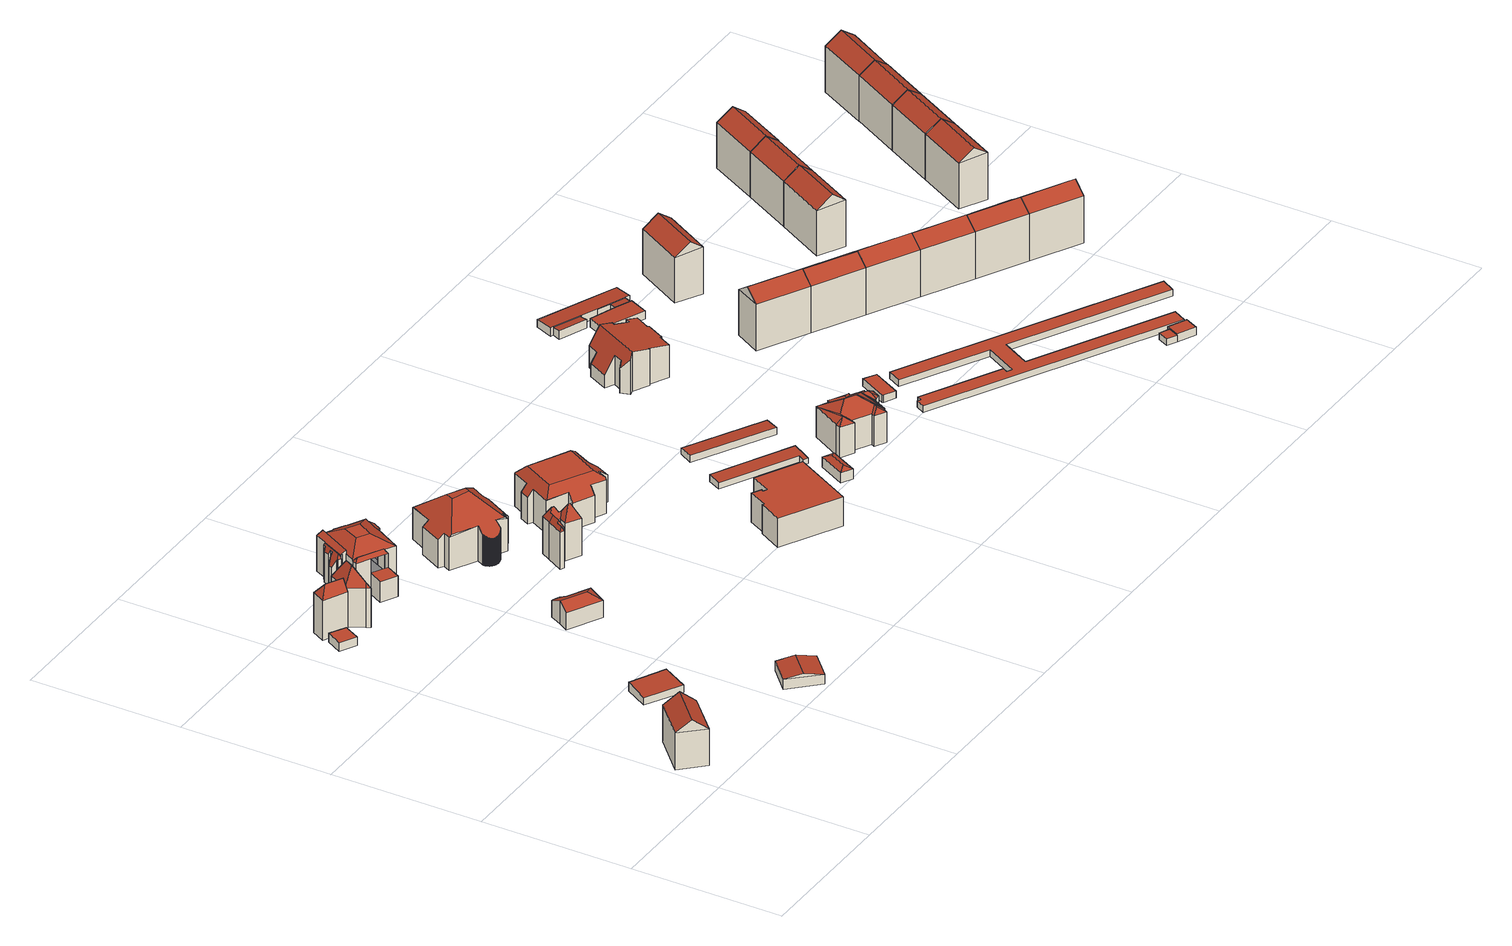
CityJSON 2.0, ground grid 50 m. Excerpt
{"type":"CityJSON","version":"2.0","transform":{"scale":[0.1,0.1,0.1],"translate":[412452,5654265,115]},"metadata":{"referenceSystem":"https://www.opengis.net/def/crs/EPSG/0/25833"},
"CityObjects":{
"building1":{"type":"Building","attributes":{"Dachtyp_tdc":"tdcGableRoof","Gemeindeschluessel":14612000,"Dachneigung":36.95,"QualitaetDacherkennung":78,"Geometrietyp2DReferenz":"3000","measuredHeight":16.24,"function":"31001_9998","roofType":"3100"},"geometry":[{"type":"Solid","lod":"2","boundaries":[[[[0,1,2,3]],[[1,4,5,2]],[[4,6,7,5]],[[6,0,3,7]],[[4,1,8]],[[0,6,9]],[[1,0,9,8]],[[6,4,8,9]],[[3,2,5,7]]]],"semantics":{"surfaces":[{"type":"WallSurface"},{"type":"RoofSurface"},{"type":"GroundSurface"}],"values":[[0,0,0,0,0,0,1,1,2]]}}]},
"building2":{"type":"Building","attributes":{"Dachtyp_tdc":"tdcPolyFlatRoof","Gemeindeschluessel":14612000,"Dachneigung":3.93,"QualitaetDacherkennung":49,"Geometrietyp2DReferenz":"3000","measuredHeight":3.06,"function":"31001_9998","roofType":"2100"},"geometry":[{"type":"Solid","lod":"2","boundaries":[[[[10,11,12,13]],[[11,14,15,12]],[[14,16,17,15]],[[16,10,13,17]],[[16,14,11,10]],[[13,12,15,17]]]],"semantics":{"surfaces":[{"type":"WallSurface"},{"type":"RoofSurface"},{"type":"GroundSurface"}],"values":[[0,0,0,0,1,2]]}}]},
"building3":{"type":"Building","attributes":{"Dachtyp_tdc":"tdcPolyFlatRoof","Gemeindeschluessel":14612000,"Dachneigung":0,"QualitaetDacherkennung":69,"Geometrietyp2DReferenz":"3000","measuredHeight":3.01,"function":"31001_9998","roofType":"1000"},"geometry":[{"type":"Solid","lod":"2","boundaries":[[[[18,19,20,21]],[[19,22,23,20]],[[22,24,25,23]],[[24,18,21,25]],[[24,22,19,18]],[[21,20,23,25]]]],"semantics":{"surfaces":[{"type":"WallSurface"},{"type":"RoofSurface"},{"type":"GroundSurface"}],"values":[[0,0,0,0,1,2]]}}]},
"building4":{"type":"Building","attributes":{"Dachtyp_tdc":"tdcFreeFormRoof","Gemeindeschluessel":14612000,"Dachneigung":54.05,"QualitaetDacherkennung":2,"Geometrietyp2DReferenz":"3000","measuredHeight":16.96,"function":"31001_9998","roofType":"5000"},"geometry":[{"type":"Solid","lod":"2","boundaries":[[[[26,27,28,29]],[[27,30,31,28]],[[30,32,33,31]],[[32,26,29,33]],[[34,32,30]],[[35,34,30,27]],[[35,27,26]],[[34,35,26,32]],[[29,28,31,33]]]],"semantics":{"surfaces":[{"type":"WallSurface"},{"type":"RoofSurface"},{"type":"GroundSurface"}],"values":[[0,0,0,0,0,1,1,1,2]]}}]},
"building5":{"type":"Building","attributes":{"Dachtyp_tdc":"tdcFreeFormRoof","Gemeindeschluessel":14612000,"Dachneigung":11.06,"QualitaetDacherkennung":88,"Geometrietyp2DReferenz":"3000","measuredHeight":4.46,"function":"31001_9998","roofType":"5000"},"geometry":[{"type":"Solid","lod":"2","boundaries":[[[[36,37,38,39]],[[37,40,41,38]],[[40,42,43,41]],[[42,44,45,43]],[[44,36,39,45]],[[37,36,46,47]],[[47,46,44,42,40]],[[40,37,47]],[[36,44,46]],[[39,38,41,43,45]]]],"semantics":{"surfaces":[{"type":"WallSurface"},{"type":"RoofSurface"},{"type":"GroundSurface"}],"values":[[0,0,0,0,0,1,1,0,0,2]]}}]},
"building6":{"type":"Building","attributes":{"Dachtyp_tdc":"tdcFreeFormRoof","Gemeindeschluessel":14612000,"Dachneigung":62.4,"QualitaetDacherkennung":3,"Geometrietyp2DReferenz":"3000","measuredHeight":19.2,"function":"31001_9998","roofType":"5000"},"geometry":[{"type":"Solid","lod":"2","boundaries":[[[[48,49,50,51]],[[49,52,53,50]],[[52,54,55,53]],[[54,56,57,55]],[[56,48,51,57]],[[58,56,54]],[[59,60,58,54,52]],[[59,52,49]],[[60,59,49,48]],[[58,60,48,56]],[[51,50,53,55,57]]]],"semantics":{"surfaces":[{"type":"WallSurface"},{"type":"RoofSurface"},{"type":"GroundSurface"}],"values":[[0,0,0,0,0,1,1,1,1,1,2]]}}]},
"building7":{"type":"Building","attributes":{"Dachtyp_tdc":"tdcHipAndGableRoof","Gemeindeschluessel":14612000,"Dachneigung":26.22,"QualitaetDacherkennung":34,"Geometrietyp2DReferenz":"3000","measuredHeight":7.94,"function":"31001_9998","roofType":"5000"},"geometry":[{"type":"Solid","lod":"2","boundaries":[[[[61,62,63,64]],[[62,65,66,63]],[[65,67,68,66]],[[67,69,70,68]],[[69,71,72,70]],[[71,73,74,72]],[[73,75,76,74]],[[75,77,78,76]],[[77,61,64,78]],[[73,71,79]],[[71,69,67,65,62,61,77,79]],[[77,75,73,79]],[[64,63,66,68,70,72,74,76,78]]]],"semantics":{"surfaces":[{"type":"WallSurface"},{"type":"RoofSurface"},{"type":"GroundSurface"}],"values":[[0,0,0,0,0,0,0,0,0,1,1,1,2]]}}]},
"building8":{"type":"Building","attributes":{"Gemeindeschluessel":14612000,"Geometrietyp2DReferenz":"3000","function":"31001_9998","roofType":"9999"},"children":["building8-1","building8-2","building8-3","building8-4","building8-5","building8-6"]},
"building8-1":{"type":"BuildingPart","attributes":{"Dachtyp_tdc":"tdcPolyFlatRoof","Dachneigung":0,"QualitaetDacherkennung":60,"Geometrietyp2DReferenz":"3000","measuredHeight":7.08,"roofType":"1000"},"parents":["building8"],"geometry":[{"type":"MultiSurface","lod":"2","boundaries":[[[80,81,82,83]],[[81,84,85,82]],[[84,86,87,85]],[[86,84,81,80]],[[83,82,85,87]]],"semantics":{"surfaces":[{"type":"WallSurface"},{"type":"RoofSurface"},{"type":"GroundSurface"}],"values":[0,0,0,1,2]}}]},
"building8-2":{"type":"BuildingPart","attributes":{"Dachtyp_tdc":"tdcPolyFlatRoof","Dachneigung":25.94,"QualitaetDacherkennung":70,"Geometrietyp2DReferenz":"3000","measuredHeight":12.09,"roofType":"2100"},"parents":["building8"],"geometry":[{"type":"MultiSurface","lod":"2","boundaries":[[[88,89,90,91]],[[88,92,93,89]],[[92,94,95,93]],[[96,94,92,88,91]],[[90,89,93,95,97]]],"semantics":{"surfaces":[{"type":"WallSurface"},{"type":"RoofSurface"},{"type":"GroundSurface"}],"values":[0,0,0,1,2]}}]},
"building8-3":{"type":"BuildingPart","attributes":{"Dachtyp_tdc":"tdcCutTentRoof","Dachneigung":29.13,"QualitaetDacherkennung":69,"Geometrietyp2DReferenz":"3000","measuredHeight":15.07,"roofType":"9999"},"parents":["building8"],"geometry":[{"type":"MultiSurface","lod":"2","boundaries":[[[98,99,100,101]],[[99,102,103,100]],[[102,104,105,103]],[[104,106,107,105]],[[106,108,109,107]],[[108,91,90,109]],[[94,110,111,95]],[[110,112,113,114,111]],[[115,116,117,118,119]],[[108,106,104,102,99,98,120,121]],[[110,94,96,91,108,121,122]],[[115,112,110,122,123]],[[98,116,115,123,120]],[[123,122,121,120]],[[100,103,105,107,109,90,97,95,111,114,118,117,101]]],"semantics":{"surfaces":[{"type":"WallSurface"},{"type":"RoofSurface"},{"type":"GroundSurface"}],"values":[0,0,0,0,0,0,0,0,0,1,1,1,1,1,2]}}]},
"building8-4":{"type":"BuildingPart","attributes":{"Dachtyp_tdc":"tdcFreeFormRoof","Dachneigung":53.59,"QualitaetDacherkennung":25,"Geometrietyp2DReferenz":"3000","measuredHeight":13.11,"roofType":"5000"},"parents":["building8"],"geometry":[{"type":"MultiSurface","lod":"2","boundaries":[[[124,125,126,87,86]],[[125,119,118,126]],[[113,127,80,83,114]],[[128,119,125]],[[129,128,125,124,127]],[[129,127,113]],[[128,129,113,119]],[[83,87,126,118,114]]],"semantics":{"surfaces":[{"type":"WallSurface"},{"type":"RoofSurface"},{"type":"GroundSurface"}],"values":[0,0,0,1,1,1,1,2]}}]},
"building8-5":{"type":"BuildingPart","attributes":{"Dachtyp_tdc":"tdcFreeFormRoof","Dachneigung":65.34,"QualitaetDacherkennung":44,"Geometrietyp2DReferenz":"3000","measuredHeight":12.61,"roofType":"5000"},"parents":["building8"],"geometry":[{"type":"MultiSurface","lod":"2","boundaries":[[[130,131,132,133]],[[131,134,135,132]],[[134,136,137,135]],[[136,138,139,137]],[[138,140,139]],[[140,141,142,139]],[[141,143,144,142]],[[143,145,146,144]],[[145,147,146]],[[147,148,149,146]],[[148,150,151,149]],[[152,153,154,155]],[[153,156,157,154]],[[156,158,159,157]],[[158,160,161,159]],[[160,130,133,161]],[[156,153,152,162,163]],[[162,150,164,163]],[[150,148,164]],[[148,147,145,143,141,140,138,136,134,131,130,160,158,156,163,164]],[[133,132,135,137,139,142,144,146,149,151,165,155,154,157,159,161]]],"semantics":{"surfaces":[{"type":"WallSurface"},{"type":"RoofSurface"},{"type":"GroundSurface"}],"values":[0,0,0,0,0,0,0,0,0,0,0,0,0,0,0,0,1,1,1,1,2]}}]},
"building8-6":{"type":"BuildingPart","attributes":{"Dachtyp_tdc":"tdcPolyFlatRoof","Dachneigung":28.93,"QualitaetDacherkennung":56,"Geometrietyp2DReferenz":"3000","measuredHeight":13.21,"roofType":"2100"},"parents":["building8"],"geometry":[{"type":"MultiSurface","lod":"2","boundaries":[[[166,167,101,168]],[[167,98,101]],[[169,170,171,117,116]],[[170,172,173,171]],[[172,174,152,155,173]],[[175,166,168,151,150]],[[175,176,174,172,170,169,167,166]],[[168,101,117,171,173,155,165,151]]],"semantics":{"surfaces":[{"type":"WallSurface"},{"type":"RoofSurface"},{"type":"GroundSurface"}],"values":[0,0,0,0,0,0,1,2]}}]},
"building9":{"type":"Building","attributes":{"Dachtyp_tdc":"tdcFreeFormRoof","Gemeindeschluessel":14612000,"Dachneigung":40.48,"QualitaetDacherkennung":32,"Geometrietyp2DReferenz":"3000","measuredHeight":17.69,"function":"31001_9998","roofType":"5000"},"geometry":[{"type":"Solid","lod":"2","boundaries":[[[[177,178,179,180]],[[178,181,182,179]],[[181,183,184,182]],[[183,185,186,184]],[[185,187,188,186]],[[187,189,190,188]],[[189,191,192,190]],[[191,193,194,192]],[[193,195,196,194]],[[195,197,198,196]],[[197,199,200,198]],[[199,201,202,200]],[[201,203,204,202]],[[203,205,206,204]],[[205,207,208,206]],[[207,209,210,208]],[[209,211,212,210]],[[211,213,214,212]],[[213,215,216,214]],[[215,217,218,216]],[[217,219,220,218]],[[219,221,222,220]],[[221,223,224,222]],[[223,225,226,224]],[[225,227,228,226]],[[227,229,230,228]],[[229,231,232,230]],[[231,233,234,232]],[[233,235,236,234]],[[235,237,238,236]],[[237,239,240,238]],[[239,241,242,240]],[[241,243,244,242]],[[243,245,246,244]],[[245,247,248,246]],[[247,249,250,248]],[[249,251,252,250]],[[251,253,254,252]],[[253,255,256,254]],[[255,257,258,256]],[[257,259,260,258]],[[259,261,262,260]],[[261,263,264,262]],[[263,265,266,264]],[[265,267,268,266]],[[267,269,270,268]],[[269,271,272,270]],[[271,273,274,272]],[[275,276,277,278]],[[279,280,281,282]],[[280,283,284,281]],[[283,275,278,284]],[[276,285,286,277]],[[285,287,288,286]],[[287,289,290,288]],[[289,291,292,290]],[[291,177,180,292]],[[275,293,294,295,296,289,287,285,276]],[[213,211,209,207,205,203,201,199,197,195,193,191,189,187,185,183,181,178,177,291,296,295,297,298,247,245,243,241,239,237,235,233,231,229,227,225,223,221,219,217,215]],[[297,299,300,257,255,253,251,249,298]],[[293,283,280,279,273,271,269,267,265,263,261,259,300,299,294]],[[295,294,299,297]],[[259,257,300]],[[249,247,298]],[[275,283,293]],[[291,289,296]],[[273,279,282,274]],[[180,179,182,184,186,188,190,192,194,196,198,200,202,204,206,208,210,212,214,216,218,220,222,224,226,228,230,232,234,236,238,240,242,244,246,248,250,252,254,256,258,260,262,264,266,268,270,272,274,282,281,284,278,277,286,288,290,292]]]],"semantics":{"surfaces":[{"type":"WallSurface"},{"type":"RoofSurface"},{"type":"GroundSurface"}],"values":[[0,0,0,0,0,0,0,0,0,0,0,0,0,0,0,0,0,0,0,0,0,0,0,0,0,0,0,0,0,0,0,0,0,0,0,0,0,0,0,0,0,0,0,0,0,0,0,0,0,0,0,0,0,0,0,0,0,1,1,1,1,1,0,0,0,0,0,2]]}}]},
"building10":{"type":"Building","attributes":{"Dachtyp_tdc":"tdcFreeFormRoof","Gemeindeschluessel":14612000,"Dachneigung":62.01,"QualitaetDacherkennung":3,"Geometrietyp2DReferenz":"3000","measuredHeight":17.17,"function":"31001_9998","roofType":"5000"},"geometry":[{"type":"Solid","lod":"2","boundaries":[[[[301,302,303,304]],[[302,305,306,303]],[[305,307,308,306]],[[307,309,310,308]],[[309,311,312,310]],[[311,313,314,312]],[[313,315,316,314]],[[315,317,318,316]],[[317,319,320,318]],[[319,321,322,320]],[[321,323,324,322]],[[323,325,326,324]],[[325,301,304,326]],[[327,328,325,323]],[[329,330,327,323,321]],[[331,332,333,329,321,319]],[[331,319,317]],[[332,331,317,315]],[[333,332,315,313]],[[330,329,333,313,311]],[[334,335,328,327,330,311,309]],[[336,334,309,307]],[[337,336,307,305]],[[337,305,302]],[[335,334,336,337,302,301]],[[328,335,301,325]],[[304,303,306,308,310,312,314,316,318,320,322,324,326]]]],"semantics":{"surfaces":[{"type":"WallSurface"},{"type":"RoofSurface"},{"type":"GroundSurface"}],"values":[[0,0,0,0,0,0,0,0,0,0,0,0,0,1,1,1,1,1,1,1,1,1,1,1,1,1,2]]}}]},
"building11":{"type":"Building","attributes":{"Dachtyp_tdc":"tdcFreeFormRoof","Gemeindeschluessel":14612000,"Dachneigung":0.115,"QualitaetDacherkennung":57,"Geometrietyp2DReferenz":"3000","measuredHeight":14.3,"function":"31001_9998","roofType":"5000"},"geometry":[{"type":"Solid","lod":"2","boundaries":[[[[338,339,340,341]],[[339,342,343,340]],[[342,344,345,343]],[[344,346,347,345]],[[346,348,349,347]],[[348,350,351,349]],[[350,352,353,351]],[[352,354,355,353]],[[354,356,357,355]],[[356,358,359,357]],[[358,360,361,359]],[[360,362,363,361]],[[362,364,365,363]],[[364,366,367,365]],[[366,368,369,367]],[[368,370,371,369]],[[370,372,373,371]],[[372,374,375,373]],[[374,376,377,375]],[[376,378,379,377]],[[378,380,381,379]],[[380,382,383,381]],[[382,384,385,383]],[[384,386,387,385]],[[386,388,389,387]],[[388,338,341,389]],[[368,366,364,390,391,392,393,378,376,374,372,370]],[[388,386,384,382,380,393,392,394,395]],[[396,397,348,346,344,342,339,338,395,394]],[[391,390,362,360,358,356,354,352,350,397,396]],[[392,391,396,394]],[[350,348,397]],[[364,362,390]],[[338,388,395]],[[380,378,393]],[[341,340,343,345,347,349,351,353,355,357,359,361,363,365,367,369,371,373,375,377,379,381,383,385,387,389]]]],"semantics":{"surfaces":[{"type":"WallSurface"},{"type":"RoofSurface"},{"type":"GroundSurface"}],"values":[[0,0,0,0,0,0,0,0,0,0,0,0,0,0,0,0,0,0,0,0,0,0,0,0,0,0,1,1,1,1,1,0,0,0,0,2]]}}]},
"building12":{"type":"Building","attributes":{"Dachtyp_tdc":"tdcPolyFlatRoof","Gemeindeschluessel":14612000,"Dachneigung":0,"QualitaetDacherkennung":59,"Geometrietyp2DReferenz":"3000","measuredHeight":9.91,"function":"31001_9998","roofType":"1000"},"geometry":[{"type":"Solid","lod":"2","boundaries":[[[[398,399,400,401]],[[399,402,403,400]],[[402,404,405,403]],[[404,406,407,405]],[[406,408,409,407]],[[408,410,411,409]],[[410,412,413,411]],[[412,414,415,413]],[[414,416,417,415]],[[416,418,419,417]],[[418,420,421,419]],[[420,398,401,421]],[[420,418,416,414,412,410,408,406,404,402,399,398]],[[401,400,403,405,407,409,411,413,415,417,419,421]]]],"semantics":{"surfaces":[{"type":"WallSurface"},{"type":"RoofSurface"},{"type":"GroundSurface"}],"values":[[0,0,0,0,0,0,0,0,0,0,0,0,1,2]]}}]},
"building13":{"type":"Building","attributes":{"Dachtyp_tdc":"tdcPolyFlatRoof","Gemeindeschluessel":14612000,"Dachneigung":3.86,"QualitaetDacherkennung":79,"Geometrietyp2DReferenz":"3000","measuredHeight":2.36,"function":"31001_2463","roofType":"2100"},"geometry":[{"type":"Solid","lod":"2","boundaries":[[[[422,423,424,425]],[[423,426,427,424]],[[428,429,430,431]],[[429,432,433,430]],[[432,434,435,433]],[[434,422,425,435]],[[434,432,429,428,426,423,422]],[[425,424,427,431,430,433,435]],[[426,428,431,427]]]],"semantics":{"surfaces":[{"type":"WallSurface"},{"type":"RoofSurface"},{"type":"GroundSurface"}],"values":[[0,0,0,0,0,0,1,2,0]]}}]},
"building14":{"type":"Building","attributes":{"Dachtyp_tdc":"tdcFreeFormRoof","Gemeindeschluessel":14612000,"Dachneigung":23.79,"QualitaetDacherkennung":78,"Geometrietyp2DReferenz":"3000","measuredHeight":4.31,"function":"31001_9998","roofType":"5000"},"geometry":[{"type":"Solid","lod":"2","boundaries":[[[[436,437,438,439]],[[437,440,441,438]],[[440,442,443,441]],[[442,436,439,443]],[[444,445,442,440]],[[444,440,437]],[[445,444,437,436]],[[445,436,442]],[[439,438,441,443]]]],"semantics":{"surfaces":[{"type":"WallSurface"},{"type":"RoofSurface"},{"type":"GroundSurface"}],"values":[[0,0,0,0,1,1,1,1,2]]}}]},
"building15":{"type":"Building","attributes":{"Dachtyp_tdc":"tdcPolyFlatRoof","Gemeindeschluessel":14612000,"Dachneigung":3.32,"QualitaetDacherkennung":64,"Geometrietyp2DReferenz":"3000","measuredHeight":2.39,"function":"31001_2463","roofType":"2100"},"geometry":[{"type":"Solid","lod":"2","boundaries":[[[[446,447,448,449]],[[447,450,451,448]],[[450,452,453,451]],[[452,446,449,453]],[[452,450,447,446]],[[449,448,451,453]]]],"semantics":{"surfaces":[{"type":"WallSurface"},{"type":"RoofSurface"},{"type":"GroundSurface"}],"values":[[0,0,0,0,1,2]]}}]},
"building16":{"type":"Building","attributes":{"Dachtyp_tdc":"tdcFreeFormRoof","Gemeindeschluessel":14612000,"Dachneigung":33.02,"QualitaetDacherkennung":48,"Geometrietyp2DReferenz":"3000","measuredHeight":14.14,"function":"31001_9998","roofType":"5000"},"geometry":[{"type":"Solid","lod":"2","boundaries":[[[[454,455,456,457]],[[455,458,459,456]],[[458,460,461,459]],[[460,462,463,461]],[[462,464,465,463]],[[464,466,467,465]],[[466,468,469,467]],[[468,470,471,469]],[[470,472,473,471]],[[472,474,475,473]],[[474,476,477,475]],[[476,478,479,477]],[[478,480,481,479]],[[480,482,483,481]],[[482,484,485,483]],[[484,486,487,485]],[[486,488,489,487]],[[488,490,491,489]],[[490,492,493,491]],[[492,494,495,493]],[[494,496,497,495]],[[496,498,499,497]],[[498,500,501,499]],[[500,502,503,501]],[[502,504,505,503]],[[504,454,457,505]],[[506,507,508,509,502,500]],[[510,511,512,506,500,498]],[[498,513,510]],[[498,514,513]],[[496,514,498]],[[514,496,494]],[[514,494,492]],[[513,514,492,490]],[[515,511,510,513,490,488]],[[516,515,488,486]],[[516,486,484]],[[512,511,515,516,484,482]],[[517,507,506,512,482,480]],[[518,474,472]],[[518,476,474]],[[518,478,476]],[[518,480,478]],[[480,518,517]],[[519,520,521,518,472,470]],[[519,470,468]],[[522,520,519,468,466]],[[522,466,464]],[[521,520,522,464,462]],[[518,521,462,460]],[[508,507,517,518,460,458]],[[523,509,508,458,455]],[[523,455,454]],[[454,509,523]],[[504,509,454]],[[509,504,502]],[[457,456,459,461,463,465,467,469,471,473,475,477,479,481,483,485,487,489,491,493,495,497,499,501,503,505]]]],"semantics":{"surfaces":[{"type":"WallSurface"},{"type":"RoofSurface"},{"type":"GroundSurface"}],"values":[[0,0,0,0,0,0,0,0,0,0,0,0,0,0,0,0,0,0,0,0,0,0,0,0,0,0,1,1,1,1,1,1,1,1,1,1,1,1,1,1,1,1,1,1,1,1,1,1,1,1,1,1,1,1,1,1,2]]}}]},
"building17":{"type":"Building","attributes":{"Dachtyp_tdc":"tdcFreeFormRoof","Gemeindeschluessel":14612000,"Dachneigung":10.75,"QualitaetDacherkennung":17,"Geometrietyp2DReferenz":"3000","measuredHeight":13.59,"function":"31001_9998","roofType":"5000"},"geometry":[{"type":"Solid","lod":"2","boundaries":[[[[524,525,526,527]],[[525,528,529,526]],[[528,530,531,529]],[[530,532,533,531]],[[532,534,535,533]],[[534,536,537,535]],[[536,538,539,537]],[[538,540,541,539]],[[540,542,543,541]],[[542,544,545,543]],[[544,546,547,545]],[[546,548,549,547]],[[548,550,551,549]],[[550,552,553,551]],[[552,554,555,553]],[[554,556,557,555]],[[556,558,559,557]],[[558,560,561,559]],[[560,562,563,561]],[[562,564,565,563]],[[564,524,527,565]],[[540,538,536,534,532,530,528,525,566,567,550,548,546,544,542]],[[562,560,558,556,554,552,567,566,524,564]],[[525,524,566]],[[552,550,567]],[[527,526,529,531,533,535,537,539,541,543,545,547,549,551,553,555,557,559,561,563,565]]]],"semantics":{"surfaces":[{"type":"WallSurface"},{"type":"RoofSurface"},{"type":"GroundSurface"}],"values":[[0,0,0,0,0,0,0,0,0,0,0,0,0,0,0,0,0,0,0,0,0,1,1,0,0,2]]}}]},
"building18":{"type":"Building","attributes":{"Dachtyp_tdc":"tdcPolyFlatRoof","Gemeindeschluessel":14612000,"Dachneigung":0,"QualitaetDacherkennung":68,"Geometrietyp2DReferenz":"3000","measuredHeight":2.41,"function":"31001_2463","roofType":"1000"},"geometry":[{"type":"Solid","lod":"2","boundaries":[[[[568,569,570,571]],[[569,572,573,570]],[[572,574,575,573]],[[574,576,577,575]],[[576,568,571,577]],[[576,574,572,569,568]],[[571,570,573,575,577]]]],"semantics":{"surfaces":[{"type":"WallSurface"},{"type":"RoofSurface"},{"type":"GroundSurface"}],"values":[[0,0,0,0,0,1,2]]}}]},
"building19":{"type":"Building","attributes":{"Dachtyp_tdc":"tdcPolyFlatRoof","Gemeindeschluessel":14612000,"Dachneigung":3.05,"QualitaetDacherkennung":80,"Geometrietyp2DReferenz":"3000","measuredHeight":2.99,"function":"31001_9998","roofType":"2100"},"geometry":[{"type":"Solid","lod":"2","boundaries":[[[[578,579,580,581]],[[579,582,583,580]],[[582,584,585,583]],[[584,586,587,585]],[[586,578,581,587]],[[586,584,582,579,578]],[[581,580,583,585,587]]]],"semantics":{"surfaces":[{"type":"WallSurface"},{"type":"RoofSurface"},{"type":"GroundSurface"}],"values":[[0,0,0,0,0,1,2]]}}]},
"building20":{"type":"Building","attributes":{"Gemeindeschluessel":14612000,"Geometrietyp2DReferenz":"3000","function":"31001_2463","roofType":"9999"},"children":["building20-1","building20-2","building20-3"]},
"building20-1":{"type":"BuildingPart","attributes":{"Dachtyp_tdc":"tdcPolyFlatRoof","Dachneigung":2.92,"QualitaetDacherkennung":74,"Geometrietyp2DReferenz":"3000","measuredHeight":2.71,"roofType":"2100"},"parents":["building20"],"geometry":[{"type":"MultiSurface","lod":"2","boundaries":[[[588,589,590,591]],[[589,592,593,590]],[[592,594,595,593]],[[594,596,597,595]],[[596,598,599,597]],[[596,594,592,589,588,598]],[[599,591,590,593,595,597]]],"semantics":{"surfaces":[{"type":"WallSurface"},{"type":"RoofSurface"},{"type":"GroundSurface"}],"values":[0,0,0,0,0,1,2]}}]},
"building20-2":{"type":"BuildingPart","attributes":{"Dachtyp_tdc":"tdcPolyFlatRoof","Dachneigung":7.32,"QualitaetDacherkennung":52,"Geometrietyp2DReferenz":"3000","measuredHeight":2.87,"roofType":"2100"},"parents":["building20"],"geometry":[{"type":"MultiSurface","lod":"2","boundaries":[[[600,601,602,603]],[[604,605,606,607]],[[605,608,609,606]],[[608,600,603,609]],[[608,605,604,601,600]],[[603,602,607,606,609]]],"semantics":{"surfaces":[{"type":"WallSurface"},{"type":"RoofSurface"},{"type":"GroundSurface"}],"values":[0,0,0,0,1,2]}}]},
"building20-3":{"type":"BuildingPart","attributes":{"Dachtyp_tdc":"tdcPolyFlatRoof","Dachneigung":3.67,"QualitaetDacherkennung":85,"Geometrietyp2DReferenz":"3000","measuredHeight":2.88,"roofType":"2100"},"parents":["building20"],"geometry":[{"type":"MultiSurface","lod":"2","boundaries":[[[610,611,604,607,606]],[[612,613,614,602,601]],[[613,615,616,614]],[[615,617,618,616]],[[617,619,620,618]],[[619,621,588,591,620]],[[621,619,617,615,613,612,611,610,622,623]],[[599,597,606,607,602,614,616,618,620,591]],[[623,622,597,599,598]],[[622,610,606,597]]],"semantics":{"surfaces":[{"type":"WallSurface"},{"type":"RoofSurface"},{"type":"GroundSurface"}],"values":[0,0,0,0,0,0,1,2,0,0]}}]},
"building21":{"type":"Building","attributes":{"Dachtyp_tdc":"tdcGableRoof","Gemeindeschluessel":14612000,"Dachneigung":35.16,"QualitaetDacherkennung":82,"Geometrietyp2DReferenz":"3000","measuredHeight":19.17,"function":"31001_9998","roofType":"3100"},"geometry":[{"type":"Solid","lod":"2","boundaries":[[[[624,625,626,627]],[[625,628,629,626]],[[628,630,631,629]],[[630,624,627,631]],[[628,625,632]],[[624,630,633]],[[625,624,633,632]],[[630,628,632,633]],[[627,626,629,631]]]],"semantics":{"surfaces":[{"type":"WallSurface"},{"type":"RoofSurface"},{"type":"GroundSurface"}],"values":[[0,0,0,0,0,0,1,1,2]]}}]},
"building22":{"type":"Building","attributes":{"Dachtyp_tdc":"tdcPolyFlatRoof","Gemeindeschluessel":14612000,"Dachneigung":0,"QualitaetDacherkennung":73,"Geometrietyp2DReferenz":"3000","measuredHeight":2.2,"function":"31001_2463","roofType":"1000"},"geometry":[{"type":"Solid","lod":"2","boundaries":[[[[634,635,636,637]],[[635,638,639,636]],[[638,640,641,639]],[[640,642,643,641]],[[642,644,645,643]],[[644,646,647,645]],[[646,648,649,647]],[[648,650,651,649]],[[650,652,653,651]],[[652,654,655,653]],[[654,656,657,655]],[[656,658,659,657]],[[658,660,661,659]],[[660,662,663,661]],[[662,664,665,663]],[[664,634,637,665]],[[664,662,660,658,656,654,652,650,648,646,644,642,640,638,635,634]],[[637,636,639,641,643,645,647,649,651,653,655,657,659,661,663,665]]]],"semantics":{"surfaces":[{"type":"WallSurface"},{"type":"RoofSurface"},{"type":"GroundSurface"}],"values":[[0,0,0,0,0,0,0,0,0,0,0,0,0,0,0,0,1,2]]}}]},
"building23":{"type":"Building","attributes":{"Dachtyp_tdc":"tdcGableRoof","Gemeindeschluessel":14612000,"Dachneigung":35.14,"QualitaetDacherkennung":86,"Geometrietyp2DReferenz":"3000","measuredHeight":19.2,"function":"31001_9998","roofType":"3100"},"geometry":[{"type":"Solid","lod":"2","boundaries":[[[[625,666,667,668]],[[666,669,670,667]],[[669,628,671,670]],[[628,625,668,671]],[[669,666,672]],[[625,628,673]],[[666,625,673,672]],[[628,669,672,673]],[[668,667,670,671]]]],"semantics":{"surfaces":[{"type":"WallSurface"},{"type":"RoofSurface"},{"type":"GroundSurface"}],"values":[[0,0,0,0,0,0,1,1,2]]}}]},
"building24":{"type":"Building","attributes":{"Dachtyp_tdc":"tdcGableRoof","Gemeindeschluessel":14612000,"Dachneigung":35.33,"QualitaetDacherkennung":86,"Geometrietyp2DReferenz":"3000","measuredHeight":19.15,"function":"31001_9998","roofType":"3100"},"geometry":[{"type":"Solid","lod":"2","boundaries":[[[[674,675,676,677]],[[675,678,679,676]],[[678,680,681,679]],[[680,674,677,681]],[[678,675,682]],[[674,680,683]],[[675,674,683,682]],[[680,678,682,683]],[[677,676,679,681]]]],"semantics":{"surfaces":[{"type":"WallSurface"},{"type":"RoofSurface"},{"type":"GroundSurface"}],"values":[[0,0,0,0,0,0,1,1,2]]}}]},
"building25":{"type":"Building","attributes":{"Gemeindeschluessel":14612000,"Geometrietyp2DReferenz":"3000","function":"31001_9998","roofType":"9999"},"children":["building25-1","building25-2"]},
"building25-1":{"type":"BuildingPart","attributes":{"Dachtyp_tdc":"tdcPolyFlatRoof","Dachneigung":0,"QualitaetDacherkennung":75,"Geometrietyp2DReferenz":"3000","measuredHeight":2.2,"roofType":"1000"},"parents":["building25"],"geometry":[{"type":"MultiSurface","lod":"2","boundaries":[[[684,685,686,687]],[[688,689,690,691]],[[689,684,687,690]],[[689,688,685,684]],[[687,686,691,690]]],"semantics":{"surfaces":[{"type":"WallSurface"},{"type":"RoofSurface"},{"type":"GroundSurface"}],"values":[0,0,0,1,2]}}]},
"building25-2":{"type":"BuildingPart","attributes":{"Dachtyp_tdc":"tdcPolyFlatRoof","Dachneigung":0,"QualitaetDacherkennung":82,"Geometrietyp2DReferenz":"3000","measuredHeight":2.64,"roofType":"1000"},"parents":["building25"],"geometry":[{"type":"MultiSurface","lod":"2","boundaries":[[[692,693,694,695]],[[693,696,697,694]],[[696,698,688,691,697]],[[699,692,695,686,685]],[[699,698,696,693,692]],[[695,694,697,691,686]]],"semantics":{"surfaces":[{"type":"WallSurface"},{"type":"RoofSurface"},{"type":"GroundSurface"}],"values":[0,0,0,0,1,2]}}]},
"building26":{"type":"Building","attributes":{"Dachtyp_tdc":"tdcGableRoof","Gemeindeschluessel":14612000,"Dachneigung":35.45,"QualitaetDacherkennung":77,"Geometrietyp2DReferenz":"3000","measuredHeight":19.24,"function":"31001_9998","roofType":"3100"},"geometry":[{"type":"Solid","lod":"2","boundaries":[[[[700,669,670,701]],[[669,702,667,670]],[[702,703,704,667]],[[703,700,701,704]],[[702,669,705]],[[700,703,706]],[[669,700,706,705]],[[703,702,705,706]],[[701,670,667,704]]]],"semantics":{"surfaces":[{"type":"WallSurface"},{"type":"RoofSurface"},{"type":"GroundSurface"}],"values":[[0,0,0,0,0,0,1,1,2]]}}]},
"building27":{"type":"Building","attributes":{"Dachtyp_tdc":"tdcGableRoof","Gemeindeschluessel":14612000,"Dachneigung":35.53,"QualitaetDacherkennung":82,"Geometrietyp2DReferenz":"3000","measuredHeight":19.2,"function":"31001_9998","roofType":"3100"},"geometry":[{"type":"Solid","lod":"2","boundaries":[[[[707,700,701,708]],[[700,703,704,701]],[[703,709,710,704]],[[709,707,708,710]],[[703,700,711]],[[707,709,712]],[[700,707,712,711]],[[709,703,711,712]],[[708,701,704,710]]]],"semantics":{"surfaces":[{"type":"WallSurface"},{"type":"RoofSurface"},{"type":"GroundSurface"}],"values":[[0,0,0,0,0,0,1,1,2]]}}]},
"building28":{"type":"Building","attributes":{"Dachtyp_tdc":"tdcGableRoof","Gemeindeschluessel":14612000,"Dachneigung":35.72,"QualitaetDacherkennung":81,"Geometrietyp2DReferenz":"3000","measuredHeight":19.2,"function":"31001_9998","roofType":"3100"},"geometry":[{"type":"Solid","lod":"2","boundaries":[[[[713,707,708,714]],[[707,715,710,708]],[[715,716,717,710]],[[716,713,714,717]],[[715,707,718]],[[713,716,719]],[[707,713,719,718]],[[716,715,718,719]],[[714,708,710,717]]]],"semantics":{"surfaces":[{"type":"WallSurface"},{"type":"RoofSurface"},{"type":"GroundSurface"}],"values":[[0,0,0,0,0,0,1,1,2]]}}]},
"building29":{"type":"Building","attributes":{"Dachtyp_tdc":"tdcGableRoof","Gemeindeschluessel":14612000,"Dachneigung":35.24,"QualitaetDacherkennung":85,"Geometrietyp2DReferenz":"3000","measuredHeight":19.14,"function":"31001_9998","roofType":"3100"},"geometry":[{"type":"Solid","lod":"2","boundaries":[[[[720,721,722,723]],[[721,724,725,722]],[[724,726,727,725]],[[726,720,723,727]],[[724,721,728]],[[720,726,729]],[[721,720,729,728]],[[726,724,728,729]],[[723,722,725,727]]]],"semantics":{"surfaces":[{"type":"WallSurface"},{"type":"RoofSurface"},{"type":"GroundSurface"}],"values":[[0,0,0,0,0,0,1,1,2]]}}]},
"building30":{"type":"Building","attributes":{"Dachtyp_tdc":"tdcGableRoof","Gemeindeschluessel":14612000,"Dachneigung":35.38,"QualitaetDacherkennung":80,"Geometrietyp2DReferenz":"3000","measuredHeight":19.21,"function":"31001_9998","roofType":"3100"},"geometry":[{"type":"Solid","lod":"2","boundaries":[[[[730,731,732,717]],[[731,733,734,732]],[[733,735,714,734]],[[735,730,717,714]],[[733,731,736]],[[730,735,737]],[[731,730,737,736]],[[735,733,736,737]],[[717,732,734,714]]]],"semantics":{"surfaces":[{"type":"WallSurface"},{"type":"RoofSurface"},{"type":"GroundSurface"}],"values":[[0,0,0,0,0,0,1,1,2]]}}]},
"building31":{"type":"Building","attributes":{"Dachtyp_tdc":"tdcGableRoof","Gemeindeschluessel":14612000,"Dachneigung":35.02,"QualitaetDacherkennung":87,"Geometrietyp2DReferenz":"3000","measuredHeight":19.15,"function":"31001_9998","roofType":"3100"},"geometry":[{"type":"Solid","lod":"2","boundaries":[[[[721,738,739,722]],[[738,740,741,739]],[[740,724,725,741]],[[724,721,722,725]],[[740,738,742]],[[721,724,743]],[[738,721,743,742]],[[724,740,742,743]],[[722,739,741,725]]]],"semantics":{"surfaces":[{"type":"WallSurface"},{"type":"RoofSurface"},{"type":"GroundSurface"}],"values":[[0,0,0,0,0,0,1,1,2]]}}]},
"building32":{"type":"Building","attributes":{"Dachtyp_tdc":"tdcGableRoof","Gemeindeschluessel":14612000,"Dachneigung":35.15,"QualitaetDacherkennung":89,"Geometrietyp2DReferenz":"3000","measuredHeight":19.16,"function":"31001_9998","roofType":"3100"},"geometry":[{"type":"Solid","lod":"2","boundaries":[[[[738,744,745,739]],[[744,746,747,745]],[[746,748,741,747]],[[748,738,739,741]],[[746,744,749]],[[738,748,750]],[[744,738,750,749]],[[748,746,749,750]],[[739,745,747,741]]]],"semantics":{"surfaces":[{"type":"WallSurface"},{"type":"RoofSurface"},{"type":"GroundSurface"}],"values":[[0,0,0,0,0,0,1,1,2]]}}]},
"building33":{"type":"Building","attributes":{"Dachtyp_tdc":"tdcGableRoof","Gemeindeschluessel":14612000,"Dachneigung":34.87,"QualitaetDacherkennung":83,"Geometrietyp2DReferenz":"3000","measuredHeight":19.15,"function":"31001_9998","roofType":"3100"},"geometry":[{"type":"Solid","lod":"2","boundaries":[[[[751,752,753,754]],[[752,755,756,753]],[[755,757,758,756]],[[757,751,754,758]],[[755,752,759]],[[751,757,760]],[[752,751,760,759]],[[757,755,759,760]],[[754,753,756,758]]]],"semantics":{"surfaces":[{"type":"WallSurface"},{"type":"RoofSurface"},{"type":"GroundSurface"}],"values":[[0,0,0,0,0,0,1,1,2]]}}]},
"building34":{"type":"Building","attributes":{"Dachtyp_tdc":"tdcGableRoof","Gemeindeschluessel":14612000,"Dachneigung":34.84,"QualitaetDacherkennung":85,"Geometrietyp2DReferenz":"3000","measuredHeight":19.13,"function":"31001_9998","roofType":"3100"},"geometry":[{"type":"Solid","lod":"2","boundaries":[[[[752,761,762,753]],[[761,763,764,762]],[[763,755,756,764]],[[755,752,753,756]],[[763,761,765]],[[752,755,766]],[[761,752,766,765]],[[755,763,765,766]],[[753,762,764,756]]]],"semantics":{"surfaces":[{"type":"WallSurface"},{"type":"RoofSurface"},{"type":"GroundSurface"}],"values":[[0,0,0,0,0,0,1,1,2]]}}]},
"building35":{"type":"Building","attributes":{"Dachtyp_tdc":"tdcGableRoof","Gemeindeschluessel":14612000,"Dachneigung":34.55,"QualitaetDacherkennung":86,"Geometrietyp2DReferenz":"3000","measuredHeight":19.14,"function":"31001_9998","roofType":"3100"},"geometry":[{"type":"Solid","lod":"2","boundaries":[[[[761,767,768,762]],[[767,769,770,768]],[[769,763,764,770]],[[763,761,762,764]],[[769,767,771]],[[761,763,765]],[[767,761,765,771]],[[763,769,771,765]],[[762,768,770,764]]]],"semantics":{"surfaces":[{"type":"WallSurface"},{"type":"RoofSurface"},{"type":"GroundSurface"}],"values":[[0,0,0,0,0,0,1,1,2]]}}]},
"building36":{"type":"Building","attributes":{"Dachtyp_tdc":"tdcGableRoof","Gemeindeschluessel":14612000,"Dachneigung":34.62,"QualitaetDacherkennung":87,"Geometrietyp2DReferenz":"3000","measuredHeight":19.31,"function":"31001_9998","roofType":"3100"},"geometry":[{"type":"Solid","lod":"2","boundaries":[[[[767,772,773,774]],[[772,775,776,773]],[[775,777,778,776]],[[777,767,774,778]],[[775,772,779]],[[767,777,771]],[[772,767,771,779]],[[777,775,779,771]],[[774,773,776,778]]]],"semantics":{"surfaces":[{"type":"WallSurface"},{"type":"RoofSurface"},{"type":"GroundSurface"}],"values":[[0,0,0,0,0,0,1,1,2]]}}]}
},
"vertices":[
[184,182,149],[71,74,149],[71,74,24],[184,182,24],[2,147,149],[2,147,24],[115,254,149],[115,254,24],[37,110,187],[150,218,187],
[415,416,53],[374,335,47],[374,335,22],[415,416,22],[258,400,47],[258,400,22],[300,475,53],[300,475,22],
[104,1359,44],[156,1330,44],[156,1330,14],[104,1359,14],[128,1278,44],[128,1278,14],[75,1306,44],[75,1306,14],
[107,1380,146],[131,1424,146],[131,1424,11],[107,1380,11],[206,1385,146],[206,1385,11],[183,1341,146],[183,1341,11],[194,1363,181],[141,1391,181],
[688,75,57],[614,5,57],[614,5,24],[688,75,24],[530,94,57],[530,94,24],[604,165,57],[604,165,24],[618,150,61],[618,150,24],[646,120,69],[572,50,69],
[202,1360,143],[238,1428,143],[238,1428,10],[202,1360,10],[292,1399,143],[292,1399,10],[237,1295,143],[237,1295,10],[230,1307,143],[230,1307,10],[237,1311,157],[251,1386,202],[237,1360,202],
[544,873,69],[552,873,68],[552,873,12],[544,873,12],[572,862,68],[572,862,12],[579,853,70],[579,853,12],[575,845,74],[575,845,12],[650,805,74],[650,805,12],[616,743,70],[616,743,12],[506,803,70],[506,803,12],[523,833,91],[523,833,12],[604,790,91],
[444,1358,81],[418,1311,81],[418,1311,10],[444,1358,10],[365,1340,81],[365,1340,10],[392,1387,81],[392,1387,10],
[568,1477,124],[568,1477,10],[561,1495,10],[561,1495,131],[553,1451,124],[553,1451,10],[538,1448,131],[538,1448,10],[536,1448,131],[536,1448,10],
[438,1573,131],[468,1557,131],[468,1557,10],[438,1573,10],[481,1561,126],[481,1561,10],[515,1543,125],[515,1543,10],[513,1533,131],[513,1533,10],[566,1504,131],[566,1504,10],[487,1357,131],[487,1357,10],[454,1376,131],[454,1376,128],[454,1376,10],[359,1427,131],[377,1460,131],[377,1460,10],[359,1427,10],[359,1427,128],[451,1507,160],[497,1483,160],[466,1431,161],[424,1453,161],
[392,1387,128],[350,1410,128],[350,1410,10],[444,1358,128],[363,1414,141],[440,1372,141],
[351,1502,93],[364,1504,116],[364,1504,10],[351,1502,10],[369,1502,126],[369,1502,10],[370,1502,128],[370,1502,10],[374,1511,127],[374,1511,10],[374,1511,126],[370,1514,115],[370,1514,10],[379,1534,112],[379,1534,10],[387,1535,126],[387,1535,10],[387,1535,127],[391,1543,126],[391,1543,10],[400,1545,126],[400,1545,10],[360,1466,121],[352,1471,121],[352,1471,10],[360,1466,10],[351,1472,123],[351,1472,10],[350,1475,119],[350,1475,10],[343,1488,93],[343,1488,10],[361,1468,126],[359,1475,136],[393,1539,134],[361,1468,10],
[420,1583,131],[438,1573,142],[420,1583,10],[377,1460,142],[364,1467,135],[364,1467,10],[363,1464,135],[363,1464,10],[360,1466,133],[400,1545,132],[361,1468,133],
[740,1157,116],[737,1155,115],[737,1155,11],[740,1157,11],[734,1154,113],[734,1154,11],[731,1153,112],[731,1153,11],[728,1152,110],[728,1152,11],[725,1151,109],[725,1151,11],[722,1151,108],[722,1151,11],[718,1151,107],[718,1151,11],[716,1150,107],[716,1150,11],[714,1150,106],[714,1150,11],[712,1150,106],[712,1150,11],[710,1151,105],[710,1151,11],[708,1151,105],[708,1151,11],[707,1152,105],[707,1152,11],[705,1152,104],[705,1152,11],[703,1153,104],[703,1153,11],[701,1154,104],[701,1154,11],[699,1155,104],[699,1155,11],[698,1156,104],[698,1156,11],[696,1157,105],[696,1157,11],[695,1158,105],[695,1158,11],[693,1160,105],[693,1160,11],[692,1161,106],[692,1161,11],[691,1163,106],[691,1163,11],[689,1164,107],[689,1164,11],[689,1166,107],[689,1166,11],[688,1168,108],[688,1168,11],[687,1170,109],[687,1170,11],[686,1172,110],[686,1172,11],[686,1174,111],[686,1174,11],[685,1176,112],[685,1176,11],[685,1178,113],[685,1178,11],[685,1180,114],[685,1180,11],[685,1182,115],[685,1182,11],[685,1184,116],[685,1184,11],[697,1207,131],[697,1207,11],[611,1253,124],[611,1253,11],[623,1276,124],[623,1276,11],[607,1287,107],[607,1287,11],[646,1362,106],[646,1362,11],[663,1352,124],[663,1352,11],[704,1428,118],[704,1428,11],[726,1417,118],[726,1417,11],[749,1421,105],[749,1421,11],[760,1399,117],[760,1399,11],[770,1409,105],[770,1409,11],[793,1396,106],[793,1396,11],[794,1381,117],[794,1381,11],[810,1388,105],[810,1388,11],[854,1286,123],[872,1273,103],[872,1273,11],[854,1286,11],[857,1362,104],[857,1347,116],[857,1347,11],[857,1362,11],[880,1335,116],[880,1335,11],[822,1179,103],[822,1179,11],[802,1189,123],[802,1189,11],[786,1160,123],[786,1160,11],[751,1179,131],[751,1179,11],[876,1327,123],[778,1295,188],[769,1278,188],[779,1164,130],[712,1302,184],[619,1249,132],[726,1328,184],[701,1423,124],
[853,1027,140],[893,1005,140],[893,1005,13],[853,1027,13],[870,963,140],[870,963,13],[822,989,140],[822,989,13],[836,1015,140],[836,1015,13],[824,1021,140],[824,1021,13],[804,984,140],[804,984,13],[795,988,140],[795,988,13],[786,972,140],[786,972,13],[774,978,140],[774,978,13],[804,1032,140],[804,1032,13],[822,1065,140],[822,1065,13],[862,1043,140],[862,1043,13],[830,1040,175],[837,1036,175],[814,1027,162],[820,1037,162],[783,981,154],[793,998,153],[799,1000,162],[849,1019,158],[841,1023,158],[855,999,185],[861,996,185],
[921,1110,124],[954,1173,124],[954,1173,12],[921,1110,12],[938,1182,101],[938,1182,12],[955,1214,101],[955,1214,12],[972,1206,124],[972,1206,12],[1002,1263,124],[1002,1263,12],[1071,1225,128],[1071,1225,12],[1079,1240,109],[1079,1240,12],[1092,1241,102],[1092,1241,12],[1111,1230,103],[1111,1230,12],[1116,1217,114],[1116,1217,12],[1109,1204,129],[1109,1204,12],[1180,1166,131],[1180,1166,12],[1150,1109,133],[1150,1109,12],[1157,1106,126],[1157,1106,12],[1155,1102,126],[1155,1102,12],[1179,1090,104],[1179,1090,12],[1155,1042,104],[1155,1042,12],[1130,1055,127],[1130,1055,12],[1129,1052,127],[1129,1052,12],[1121,1056,133],[1121,1056,12],[1099,1015,127],[1099,1015,12],[1053,1040,127],[1053,1040,12],[1042,1020,104],[1042,1020,12],[976,1055,102],[976,1055,12],[987,1075,127],[987,1075,12],[1180,1165,132],[1145,1160,155],[1088,1050,155],[1102,1020,134],[957,1122,155],[923,1109,126],[1012,1227,155],[1003,1262,126],
[1190,497,113],[1230,572,113],[1230,572,14],[1190,497,14],[1236,569,113],[1236,569,14],[1268,630,113],[1268,630,14],[1298,614,113],[1298,614,14],[1294,607,113],[1294,607,14],[1307,601,113],[1307,601,14],[1342,665,113],[1342,665,14],[1438,614,113],[1438,614,14],[1485,589,113],[1485,589,14],[1488,587,113],[1488,587,14],[1384,392,113],[1384,392,14],
[1612,672,36],[1371,799,36],[1371,799,15],[1612,672,15],[1393,842,39],[1393,842,15],[1650,706,39],[1628,664,36],[1628,664,15],[1650,706,15],[1618,645,34],[1618,645,15],[1602,653,34],[1602,653,15],
[1576,512,49],[1624,602,49],[1624,602,15],[1576,512,15],[1660,583,49],[1660,583,15],[1612,492,49],[1612,492,15],[1632,574,58],[1604,520,58],
[1452,940,40],[1477,986,37],[1477,986,16],[1452,940,16],[1730,847,37],[1730,847,16],[1706,801,40],[1706,801,16],
[1856,651,120],[1858,650,120],[1858,650,16],[1856,651,16],[1853,642,120],[1853,642,16],[1894,619,120],[1894,619,16],[1892,615,120],[1892,615,16],[1898,611,120],[1898,611,16],[1905,596,120],[1905,596,16],[1890,568,120],[1890,568,16],[1874,567,120],[1874,567,16],[1868,571,120],[1868,571,16],[1864,563,120],[1864,563,16],[1858,552,120],[1858,552,16],[1848,534,120],[1848,534,16],[1841,521,120],[1841,521,16],[1837,522,120],[1837,522,16],[1828,506,120],[1828,506,16],[1791,526,120],[1791,526,16],[1798,538,120],[1798,538,16],[1739,570,120],[1739,570,16],[1732,557,120],[1732,557,16],[1689,581,120],[1689,581,16],[1698,598,120],[1698,598,16],[1752,696,120],[1752,696,16],[1791,675,120],[1791,675,16],[1796,683,120],[1796,683,16],[1798,682,120],[1798,682,16],[1814,596,157],[1814,596,158],[1805,628,143],[1810,636,143],[1775,617,158],[1811,597,158],[1812,597,158],[1729,603,136],[1723,591,136],[1826,547,133],[1819,534,133],[1815,596,158],[1858,608,137],[1878,586,132],[1876,595,136],[1859,605,136],[1883,597,133],[1855,649,121],
[1741,1445,92],[1810,1408,145],[1810,1408,17],[1741,1445,17],[1805,1400,145],[1805,1400,17],[1850,1376,135],[1850,1376,17],[1858,1390,135],[1858,1390,17],[1891,1372,128],[1891,1372,17],[1865,1324,128],[1865,1324,17],[1870,1321,127],[1870,1321,17],[1839,1261,127],[1839,1261,17],[1834,1263,128],[1834,1263,17],[1811,1219,128],[1811,1219,17],[1749,1251,141],[1749,1251,17],[1747,1247,141],[1747,1247,17],[1694,1275,152],[1694,1275,17],[1678,1270,135],[1678,1270,17],[1669,1301,98],[1669,1301,17],[1685,1306,117],[1685,1306,17],[1700,1336,117],[1700,1336,17],[1670,1352,60],[1670,1352,17],[1704,1418,60],[1704,1418,17],[1721,1409,92],[1721,1409,17],[1773,1428,152],[1693,1274,152],
[1998,620,45],[2048,714,45],[2048,714,21],[1998,620,21],[2089,691,45],[2089,691,21],[2039,598,45],[2039,598,21],[2002,618,45],[2002,618,21],
[1908,1499,43],[1931,1552,46],[1931,1552,16],[1908,1499,16],[2020,1519,46],[2020,1519,16],[2072,1497,46],[2072,1497,16],[2049,1438,43],[2049,1438,16],
[2083,1523,40],[2072,1497,42],[2072,1497,15],[2083,1523,15],[2020,1519,42],[2020,1519,15],[2030,1543,41],[2030,1543,15],[1988,1561,41],[1988,1561,15],[1988,1562,40],[1988,1562,15],
[1831,1597,44],[1842,1624,40],[1842,1624,15],[1831,1597,15],[1933,1585,40],[1933,1584,40],[1933,1584,15],[1933,1585,15],[1923,1559,44],[1923,1559,15],
[1933,1584,44],[1933,1585,44],[1842,1624,44],[1832,1627,44],[1832,1627,15],[1856,1685,40],[1856,1685,15],[2120,1575,40],[2120,1575,15],[2096,1517,44],[2096,1517,15],[2083,1523,44],[1988,1561,44],[1988,1562,44],
[2099,1156,179],[2261,1068,179],[2261,1068,23],[2099,1156,23],[2214,983,182],[2214,983,23],[2052,1070,182],[2052,1070,23],[2237,1024,215],[2074,1112,215],
[2309,369,43],[2367,476,43],[2367,476,21],[2309,369,21],[2096,622,43],[2096,622,21],[2121,667,43],[2121,667,21],[2936,230,43],[2936,230,21],[2911,185,43],[2911,185,21],[2415,451,43],[2415,451,21],[2365,358,43],[2365,358,21],[2812,119,43],[2812,119,21],[2789,76,43],[2789,76,21],[2013,492,43],[2013,492,21],[2028,521,43],[2028,521,21],[2039,515,43],[2039,515,21],[2046,530,43],[2046,530,21],[2301,393,43],[2301,393,21],[2293,378,43],[2293,378,21],
[2424,981,179],[2424,981,22],[2261,1068,22],[2377,895,182],[2377,895,22],[2214,983,22],[2400,936,214],[2237,1024,214],
[2165,1407,169],[2252,1565,169],[2252,1565,15],[2165,1407,15],[2337,1520,175],[2337,1520,15],[2249,1361,175],[2249,1361,15],[2298,1540,206],[2211,1381,206],
[2690,101,44],[2722,86,44],[2722,86,22],[2690,101,22],[2704,50,44],[2673,66,44],[2673,66,22],[2704,50,22],
[2725,93,49],[2784,64,49],[2784,64,22],[2725,93,22],[2763,21,49],[2763,21,22],[2704,50,49],[2722,86,49],
[2539,808,182],[2539,808,22],[2424,981,178],[2585,894,178],[2585,894,22],[2400,936,215],[2561,849,215],
[2702,721,182],[2702,721,22],[2747,807,178],[2747,807,22],[2561,849,214],[2724,762,214],
[2863,634,182],[2863,634,22],[2747,807,177],[2909,720,178],[2909,720,22],[2723,761,214],[2885,675,214],
[2585,1179,171],[2673,1341,171],[2673,1341,17],[2585,1179,17],[2757,1294,177],[2757,1294,17],[2670,1133,177],[2670,1133,17],[2719,1316,209],[2632,1154,209],
[2909,720,177],[3071,633,177],[3071,633,22],[3025,547,182],[3025,547,22],[2863,634,183],[3046,587,215],[2884,674,215],
[2760,1503,171],[2760,1503,17],[2845,1457,177],[2845,1457,17],[2806,1478,208],[2719,1316,208],
[2847,1665,171],[2847,1665,17],[2932,1619,177],[2932,1619,17],[2845,1457,178],[2894,1639,208],[2807,1477,208],
[3006,953,173],[3093,1114,173],[3093,1114,18],[3006,953,18],[3178,1066,178],[3178,1066,18],[3092,906,178],[3092,906,18],[3139,1088,209],[3052,928,209],
[3179,1274,173],[3179,1274,18],[3265,1228,178],[3265,1228,18],[3225,1249,209],[3138,1088,209],
[3267,1436,173],[3267,1436,18],[3353,1390,178],[3353,1390,18],[3313,1411,209],
[3355,1599,173],[3355,1599,16],[3267,1436,16],[3441,1552,178],[3441,1552,16],[3353,1390,177],[3353,1390,16],[3402,1574,209]
]}
